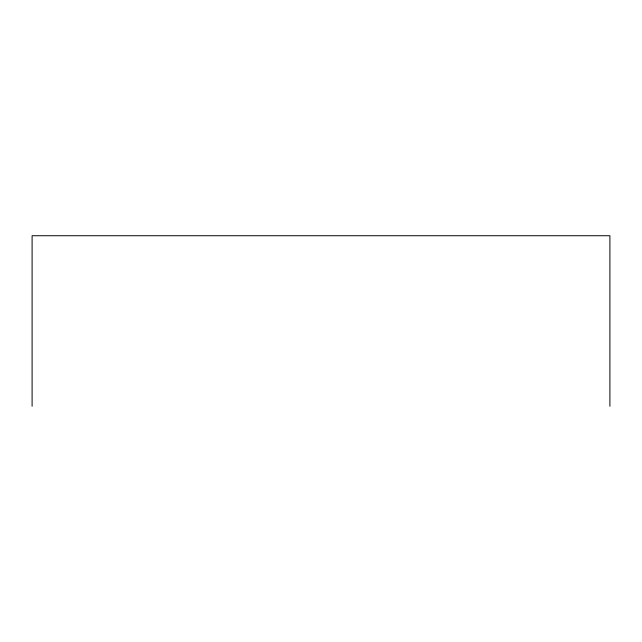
<?xml version="1.0" encoding="UTF-8"?>
<svg xmlns="http://www.w3.org/2000/svg" width="642" height="642" viewBox="0 0 642 642"><rect width="100%" height="100%" fill="white"/><g stroke="black" fill="none" stroke-linecap="round" stroke-linejoin="round"><path stroke-width="0.96" d="M609.9 406.266L609.9 235.734L32.1 235.734L32.1 406.266"/></g></svg>
